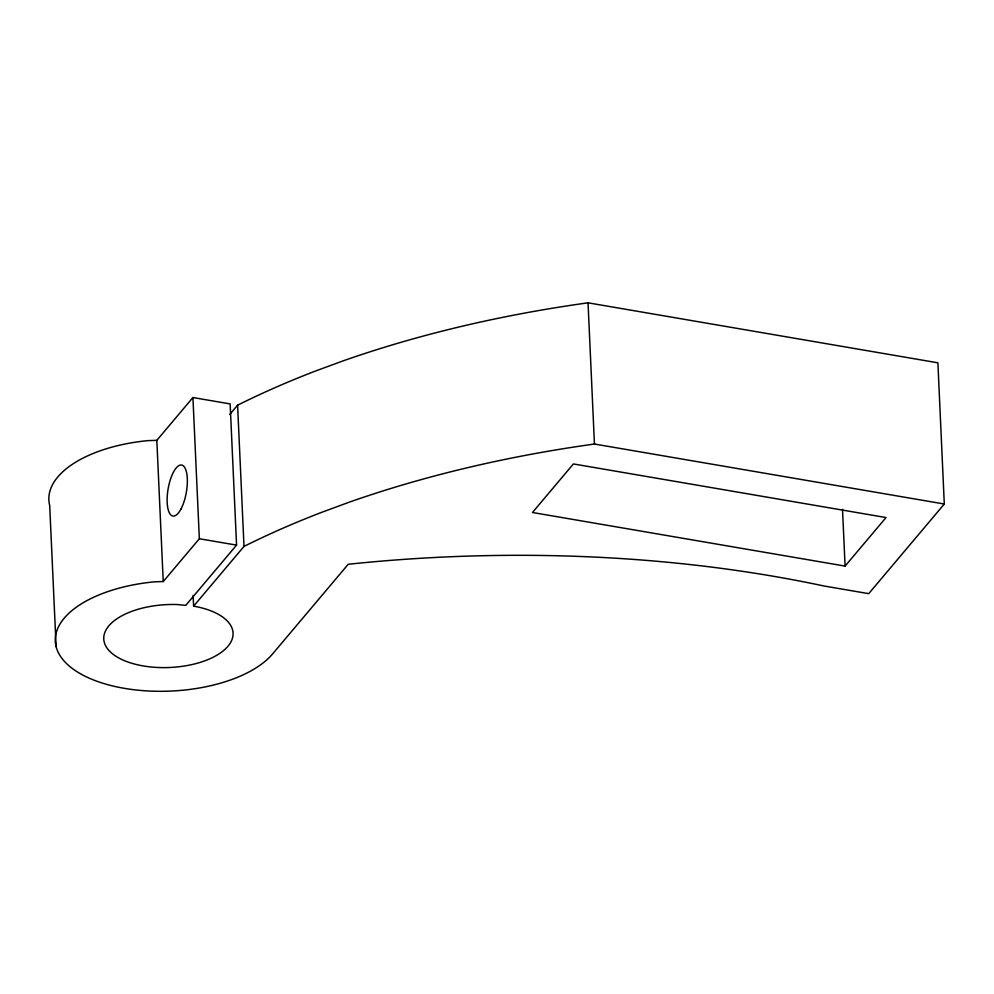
<?xml version="1.0" encoding="UTF-8"?>
<svg xmlns="http://www.w3.org/2000/svg" width="994" height="994" viewBox="0 0 994 994"><rect width="100%" height="100%" fill="white"/><g stroke="black" fill="none" stroke-linecap="round" stroke-linejoin="round"><path stroke-width="1.49" d="M229.689 414.56L237.591 405.192A728.975 354.523 -2.6 0 1 314.75 371.309L342.334 361.145A728.975 354.523 -2.6 0 1 588.038 302.822L937.889 362.81L944.3 504.02L868.706 593.666L824.051 586A797.474 387.834 -2.6 0 0 348.211 564.269L272.617 653.915A113.241 55.08 -2.6 0 1 78.116 672.391A113.241 55.08 -2.6 0 1 154.492 581.825L163.24 581.552L156.828 440.342L192.923 397.538L230.148 403.912L236.56 545.122L185.754 605.383L177.342 604.538A64.709 31.473 -2.6 0 0 106.594 647.429A64.709 31.473 -2.6 0 0 211.734 657.929A64.709 31.473 -2.6 0 0 193.606 606.166L193.122 595.418M163.24 581.552L199.347 538.748L192.923 397.538M193.606 606.166L244.002 546.402A728.975 354.523 -2.6 0 1 321.161 512.531L348.745 502.355A728.975 354.523 -2.6 0 1 594.449 444.032L944.3 504.02M845.086 566.095L886.039 517.551L573.401 463.937L532.461 512.494L845.086 566.095L842.514 509.313M156.828 440.342L148.081 440.615A113.241 55.08 -2.6 0 0 49.7 505.499L56.111 646.709M199.347 538.748L236.56 545.122M588.038 302.822L594.449 444.032M237.591 405.192L244.002 546.402M180.833 509.276A25.881 9.269 -80.3 0 0 183.642 466.124A25.881 9.269 -80.3 0 0 167.24 496.242A25.881 9.269 -80.3 0 0 180.833 509.276"/></g></svg>
